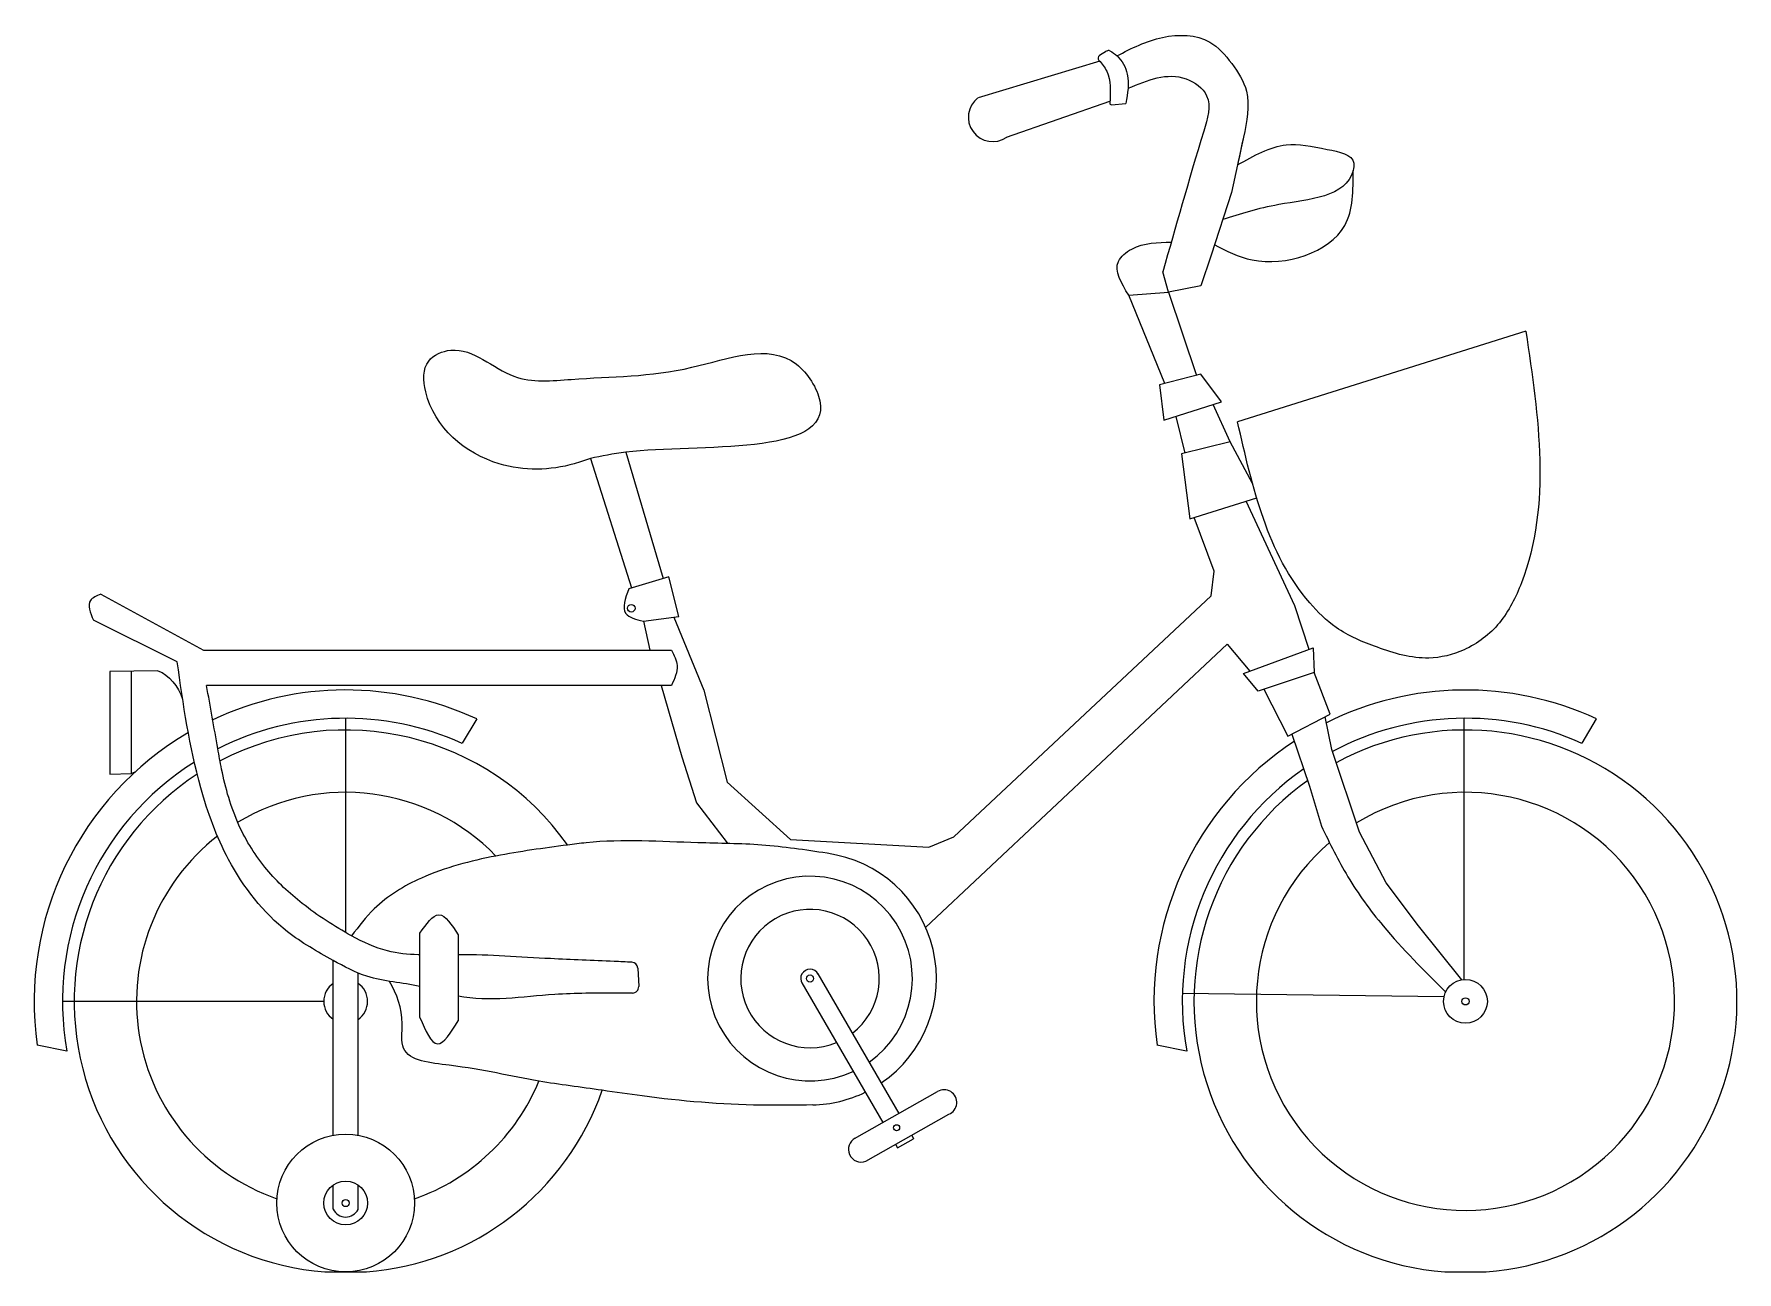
# Model space of a CAD drawing. Header units: millimetres. Extents: x -916 to 174, y 0 to 792.
import ezdxf

# ---------------------------------------------------------------- set-up
doc = ezdxf.new("R2010")
doc.units = ezdxf.units.MM
doc.layers.add('ceco.net 408', color=7, linetype='Continuous', lineweight=25)

msp = doc.modelspace()

# ---------------------------------------------------------------- linework, layer by layer
at = {"layer": 'ceco.net 408'}
for p, q in [((-234, 774.9), (-311.9, 751.5)), ((-229.6, 781.5), (-234.2, 778.6)), ((-293.6, 726.4), (-227.5, 749.4)), ((-226.5, 747.1), (-217.3, 748)), ((-142.1, 726.4), (-149.6, 691)), ((-149.6, 691), (-162.8, 650.8)), ((-162.8, 650.8), (-169.3, 631.1)), ((-190, 627.2), (-193.6, 640.2)), ((-215.5, 625.2), (-190, 627.2)), ((-192.3, 568.7), (-215.5, 625.2)), ((-169.3, 631.1), (-190, 627.2)), ((-190, 627.2), (-172.2, 573.7)), ((38.6, 602.1), (-145.8, 544.2)), ((-169.3, 574.6), (-195.7, 567.8)), ((-195.7, 567.8), (-192.9, 545.2)), ((-156.2, 557), (-169.3, 574.6)), ((-192.9, 545.2), (-156.2, 557)), ((-179.3, 524.1), (-185.2, 547.6)), ((-150.5, 531.4), (-161.4, 555.3)), ((-537.3, 524.7), (-513.4, 443.9)), ((-150.5, 531.4), (-181.6, 523.6)), ((-181.6, 523.6), (-176.3, 482)), ((-136.3, 504.7), (-150.5, 531.4)), ((-559.9, 520.7), (-533.7, 437.8)), ((-176.3, 482), (-133.6, 495.5)), ((-109.1, 426.3), (-140.3, 493.4)), ((-160.9, 448.6), (-173.5, 482.9)), ((-162.8, 432.8), (-160.9, 448.6)), ((-509.8, 445), (-535.4, 437.3)), ((-503.4, 419.6), (-509.8, 445)), ((-873.2, 433.8), (-807.4, 398)), ((-327.4, 278.6), (-162.8, 432.8)), ((-100, 398.5), (-109.1, 426.3)), ((-824.3, 390.6), (-877.9, 417.1)), ((-526, 416.6), (-503.4, 419.6)), ((-526, 416.6), (-521.8, 398)), ((-506.5, 419.2), (-487.4, 372.4)), ((-807.4, 398), (-508.1, 398)), ((-345.4, 220.5), (-152.4, 401.9)), ((-152.4, 401.9), (-137.9, 384.6)), ((-142.1, 383), (-97.5, 399.4)), ((-97.5, 399.4), (-96.9, 383.6)), ((-836.6, 384.8), (-867.5, 384.4)), ((-867.5, 384.4), (-867.5, 318.6)), ((-853.5, 319), (-853.5, 384.8)), ((-132.6, 371.8), (-142.1, 383)), ((-96.9, 383.6), (-132.6, 371.8)), ((-86.5, 357.1), (-96.9, 383.6)), ((-508.1, 375.4), (-805.5, 375.4)), ((-514.6, 375.4), (-501.5, 329.7)), ((-487.4, 372.4), (-472.4, 313.5)), ((-129.1, 373), (-113.7, 342.9)), ((-716.5, 217.3), (-716.5, 354.4)), ((-632.6, 354), (-642, 338.4)), ((-113.7, 342.9), (-86.5, 357.1)), ((-85.6, 334.5), (-89.8, 355.4)), ((-0.9, 187.2), (-0.9, 354.4)), ((74.6, 338.4), (83.9, 354)), ((-111, 344.3), (-99.7, 310.9)), ((-501.5, 329.7), (-492.1, 300.3)), ((-67.7, 281.5), (-85.6, 334.5)), ((-867.5, 318.6), (-853.5, 319)), ((-472.4, 313.5), (-431.9, 276.7)), ((-99.7, 310.9), (-92.2, 285.4)), ((-492.1, 300.3), (-472.4, 274.7)), ((-431.9, 276.7), (-343.4, 271.8)), ((-343.4, 271.8), (-327.4, 278.6)), ((-50.8, 249.1), (-67.7, 281.5)), ((-30.1, 221.6), (-50.8, 249.1)), ((-2.3, 187), (-30.1, 221.6)), ((-669, 162.8), (-669, 216.8)), ((-644.6, 215.8), (-644.6, 160.8)), ((-724.5, 87.4), (-724.5, 199.4)), ((-708.6, 87.4), (-708.6, 191.4)), ((-529.6, 194.5), (-529, 182.7)), ((-414.4, 190.9), (-362.5, 101.5)), ((-424.6, 185), (-372.8, 95.7)), ((-181.2, 178.4), (-13.7, 176.4)), ((-730.6, 173.2), (-897.8, 173.2)), ((-895, 141.3), (-913.9, 145.2)), ((-178.4, 141.3), (-197.4, 145.2)), ((-390.9, 85.5), (-337.8, 115.5)), ((-383.7, 70.9), (-330.6, 101)), ((-354.3, 87.5), (-353.1, 85.3)), ((-364.7, 81.7), (-363.4, 79.4)), ((-363.4, 79.4), (-353.1, 85.3)), ((-724.5, 40.1), (-724.5, 55.6)), ((-708.6, 40), (-708.6, 55.6)), ((-668.4, 48.5), (-668.2, 48.5)), ((-729.8, 0), (-703.2, 0)), ((-13.3, 0), (13.3, 0))]:
    msp.add_line(p, q, dxfattribs=at)
for centre, radius in [((-533.8, 424.8), 2.43), ((-419.4, 187.8), 2.3), ((-419.4, 187.8), 2.3), ((0, 173.2), 14), ((0, 173.2), 2.3), ((-716.5, 44.1), 44.1), ((-364, 92.3), 1.97), ((-716.5, 44.1), 14), ((-716.5, 44.1), 2.3)]:
    msp.add_circle(centre, radius, dxfattribs=at)
for centre, radius, start, end in [((-233.1, 776.9), 2, 122.6439, 223.6473), ((-228.5, 779.8), 2, 61.3483, 122.6439), ((-302.5, 739.1), 15.6, 127.2995, 304.9989), ((-226.6, 748.1), 1, 176.0703, 275.4202), ((-716.5, 173.2), 199.3, 65.1093, 115.2464), ((0, 173.2), 199.3, 65.1093, 116.5266), ((-716.5, 173.2), 181.2, 65.7021, 116.805), ((0, 173.2), 181.2, 65.7021, 118.02), ((-716.5, 173.2), 199.3, 120.3341, 188.0701), ((-716.5, 173.2), 173.7, 35.1878, 117.5512), ((0, 173.2), 199.3, 123.3061, 188.0701), ((0, 173.2), 173.7, 274.391, 118.4321), ((-716.5, 173.2), 181.2, 122.2954, 190.1348), ((-716.5, 173.2), 173.7, 123.1517, 265.609), ((0, 173.2), 181.2, 124.8042, 190.1348), ((-716.5, 173.2), 133.8, 44.051, 121.0596), ((0, 173.2), 173.7, 125.5252, 265.609), ((0, 173.2), 133.8, 130.5585, 121.395), ((-716.5, 173.2), 133.8, 127.7935, 250.8036), ((-419.4, 187.8), 80.9, 304.3389, 82.2475), ((-419.4, 187.8), 65.5, 305.3325, 294.9188), ((-419.4, 187.8), 44.3, 307.8476, 292.4037), ((-533.6, 194.3), 4, 2.7428, 87.494), ((-419.4, 187.8), 5.95, 28.6156, 211.6357), ((-716.5, 173.2), 14, 124.8383, 235.1617), ((-716.5, 173.2), 14, 304.6805, 55.3195), ((-533, 182.5), 4, 270.0003, 2.7428), ((-716.5, 173.2), 133.8, 289.1964, 337.5902), ((-716.5, 173.2), 173.7, 274.391, 340.8785), ((-419.4, 187.8), 80.9, 271.2796, 295.9124), ((-333.6, 108.5), 8.15, 291.6081, 121.256), ((-386.7, 78.5), 8.15, 117.6862, 291.6081), ((-716.5, 44.1), 8.95, 206.3933, 333.153)]:
    msp.add_arc(centre, radius, start, end, dxfattribs=at)
for points, knots in [([(-223, 778.4), (-213.7, 783.2), (-195.4, 792.6), (-164.9, 792), (-149.1, 773.7), (-136.3, 753.5), (-141.3, 729.9), (-144.6, 714.5), (-145.8, 708.7)], [0, 0, 0, 0, 31.462894, 61.719695, 81.425154, 101.452351, 130.976578, 149.051392, 149.051392, 149.051392, 149.051392]), ([(-234.6, 775.5), (-232.5, 773.4), (-226.6, 765.8), (-227.1, 755.5), (-227.6, 748.2)], [8.284931, 8.284931, 8.284931, 8.284931, 17.045118, 37.630619, 37.630619, 37.630619, 37.630619]), ([(-227.6, 781.6), (-225.9, 780.7), (-220.6, 777.2), (-214.2, 765.1), (-216.2, 754.3), (-217.3, 748)], [6.299603, 6.299603, 6.299603, 6.299603, 11.91123, 25.412839, 44.097185, 44.097185, 44.097185, 44.097185]), ([(-215.9, 757.7), (-203.4, 762.9), (-185.2, 770.4), (-160.7, 752.5), (-175.4, 704.4), (-185.5, 668.9), (-193.6, 640.2)], [0, 0, 0, 0, 37.61901, 54.656802, 77.324248, 171.125705, 171.125705, 171.125705, 171.125705]), ([(-145.8, 708.7), (-135.4, 714.5), (-116.8, 724.8), (-93, 719.2), (-70.2, 715.1), (-74.3, 687.8), (-117.3, 685.8), (-144.1, 677.2), (-155.3, 673.6)], [0, 0, 0, 0, 33.576434, 60.08946, 79.195628, 83.781577, 136.159067, 173.239567, 173.239567, 173.239567, 173.239567]), ([(-160.9, 657.6), (-153.1, 653.6), (-126.7, 639.9), (-71.4, 657.3), (-71.8, 692.4), (-71.9, 705.1)], [0, 0, 0, 0, 26.364253, 89.525594, 125.17287, 125.17287, 125.17287, 125.17287]), ([(-215.5, 625.2), (-220.2, 632.9), (-227.3, 644.6), (-209.5, 658.9), (-196.9, 659), (-188.3, 659.1)], [0, 0, 0, 0, 22.588929, 34.141638, 59.816703, 59.816703, 59.816703, 59.816703]), ([(38.6, 602.1), (46.9, 546.7), (56.6, 481.3), (23.6, 414.3), (1.5, 397.3), (-27, 390.4), (-55.3, 398.8), (-81.9, 410), (-125, 452), (-136.3, 502), (-145.8, 544.2)], [0, 0, 0, 0, 161.095698, 190.273146, 218.701917, 241.90563, 275.551411, 304.830974, 327.936098, 452.66496, 452.66496, 452.66496, 452.66496]), ([(-559.9, 520.7), (-552.7, 522.2), (-505.7, 531.9), (-387.1, 519.6), (-435.1, 599.2), (-501.4, 572.4), (-557.4, 573.4), (-612.6, 567.4), (-638.7, 596.1), (-667.5, 584.1), (-665.8, 545), (-625.5, 512), (-581.8, 513), (-563.3, 519.5), (-559.9, 520.7)], [0, 0, 0, 0, 22.923856, 151.423573, 179.393329, 246.275132, 323.78876, 360.541521, 404.31521, 420.015914, 439.748686, 505.662684, 553.655384, 564.562649, 564.562649, 564.562649, 564.562649]), ([(-535.4, 437.3), (-537.6, 431.1), (-541.4, 420.3), (-530.7, 417.7), (-526, 416.6)], [0, 0, 0, 0, 15.826546, 28.1405, 28.1405, 28.1405, 28.1405]), ([(-873.2, 433.8), (-875.9, 432.7), (-883.1, 429.8), (-879.9, 422), (-877.9, 417.1)], [0, 0, 0, 0, 7.669792, 20.575602, 20.575602, 20.575602, 20.575602]), ([(-508.1, 398), (-506.4, 394.7), (-502.4, 387.3), (-506.1, 379.7), (-508.1, 375.4)], [0, 0, 0, 0, 10.517973, 23.829094, 23.829094, 23.829094, 23.829094]), ([(-669, 182.8), (-680.3, 185.3), (-700.2, 186.1), (-727.7, 201.1), (-762, 220.5), (-792.4, 259.8), (-814.2, 319.9), (-820.4, 363.4), (-824.3, 390.6)], [141.036838, 141.036838, 141.036838, 141.036838, 175.518585, 199.414187, 233.880514, 293.442825, 342.822998, 424.882587, 424.882587, 424.882587, 424.882587]), ([(-669, 203), (-669.4, 203), (-676.4, 203.2), (-691.7, 204.6), (-716.9, 216.7), (-743.2, 233.8), (-768.5, 257.2), (-786.9, 286.5), (-794.6, 313.9), (-799.9, 344.1), (-803.1, 361.9), (-805.5, 375.4)], [139.382014, 139.382014, 139.382014, 139.382014, 140.476227, 160.234456, 185.183275, 222.982229, 254.238226, 287.867239, 325.400126, 338.711845, 379.772612, 379.772612, 379.772612, 379.772612]), ([(-92.2, 285.4), (-86.8, 274.4), (-75.9, 251.8), (-49.4, 215.7), (-26.4, 192.9), (-12.7, 179.2)], [0, 0, 0, 0, 36.569848, 75.271677, 133.497189, 133.497189, 133.497189, 133.497189]), ([(-408.5, 268), (-422.4, 270.1), (-449.8, 274.2), (-501.3, 274.4), (-543, 277.4), (-585.9, 271.8), (-621.6, 266.9), (-664.5, 256), (-696.3, 236.8), (-708.1, 221.2), (-712.7, 215.2)], [0, 0, 0, 0, 42.055693, 83.017097, 154.535417, 166.504975, 212.811888, 262.598752, 298.55213, 321.154723, 321.154723, 321.154723, 321.154723]), ([(-669, 216.8), (-664.9, 222.7), (-656.5, 234.7), (-648.6, 222.2), (-644.6, 215.8)], [0, 0, 0, 0, 16.986985, 34.669584, 34.669584, 34.669584, 34.669584]), ([(-533.4, 198.3), (-537.2, 198.4), (-554.5, 199.2), (-591.3, 200.5), (-624.6, 203.1), (-644.2, 203), (-644.6, 203)], [3.64926, 3.64926, 3.64926, 3.64926, 14.985106, 55.814365, 113.970749, 114.913104, 114.913104, 114.913104, 114.913104]), ([(-417.6, 106.9), (-428.6, 106.8), (-465.2, 106.2), (-510.3, 110), (-557.2, 117.1), (-599.7, 122.4), (-636.5, 131.7), (-682.9, 135.5), (-678.7, 164.1), (-683.6, 177.9), (-688.5, 186)], [0, 0, 0, 0, 33.089495, 109.540332, 135.283362, 176.096211, 234.386377, 265.494592, 281.236975, 309.776277, 309.776277, 309.776277, 309.776277]), ([(-533, 178.5), (-536.3, 178.5), (-552.9, 178.5), (-589.9, 178.5), (-624.5, 172.6), (-644.6, 176.5)], [4.194279, 4.194279, 4.194279, 4.194279, 14.100708, 53.966165, 115.766023, 115.766023, 115.766023, 115.766023]), ([(-669, 162.8), (-665.4, 154.5), (-658.3, 138.2), (-649.1, 153.3), (-644.6, 160.8)], [0, 0, 0, 0, 20.156647, 39.920331, 39.920331, 39.920331, 39.920331])]:
    msp.add_open_spline(points, degree=3, knots=knots, dxfattribs=at)
for points in [[(-836.6, 384.8), (-829.4, 382.2), (-823.9, 374.8), (-820.8, 366.7)], [(-851.4, 320), (-852.1, 319.7), (-852.8, 319.3), (-853.5, 319)]]:
    msp.add_open_spline(points, degree=3, dxfattribs=at)

doc.saveas('drawing.dxf')
